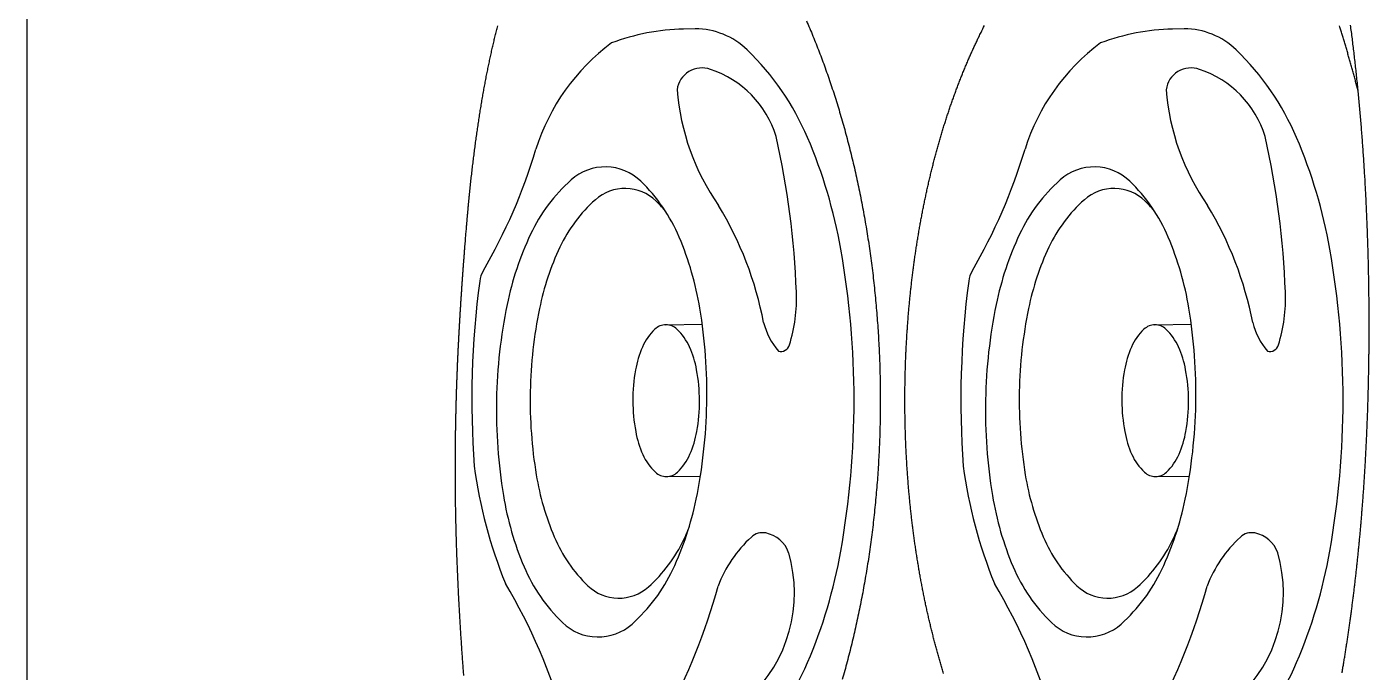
# Model space of a CAD drawing. Extents: x 649 to 723, y 631 to 778.
# Drawn here: x 707.83 to 716.15, y 682.51 to 686.51 of the extents above; entities that cross this region are included whole.
import ezdxf

# ---------------------------------------------------------------- set-up
doc = ezdxf.new("R2010")
doc.units = 0
doc.header["$MEASUREMENT"] = 0
doc.layers.add('1', color=4, linetype='Continuous')
doc.layers.add('204', color=7, linetype='Continuous')

# ---------------------------------------------------------------- blocks, each defined once
blk = doc.blocks.new('STANDARD')
at = {"layer": '1', "color": 2}
for p, q in [((0.9838, 2.3), (1.2802, 2.2819)), ((1.1624, 0.474), (0.9524, 0.4719)), ((1.1661, -0.4662), (0.9409, -0.4712)), ((0.9838, -2.3), (1.0564, -2.2984))]:
    blk.add_line(p, q, dxfattribs=at)
blk.add_lwpolyline([(0.9838, 2.3, 0.194738), (0.6622, 2.1698, 0.099647), (0.2882, 1.6263, 0.057272), (0.0823, 0.9358, 0.043868), (0, 0, 0.043868), (0.0823, -0.9358, 0.057272), (0.2882, -1.6263, 0.099647), (0.6622, -2.1698, 0.194738), (0.9838, -2.3, 0.194738)], format="xyb", dxfattribs=at)
for points in [[(1.5358, -1.4446, 0.188918), (1.7526, -1.3645, 0.101146), (2.0048, -1.0271, 0.059435), (2.1497, -0.5916, 0.045845), (2.2156, -0.0012, 0.045845), (2.1728, 0.5914, 0.059435), (2.0448, 1.0322, 0.101146), (1.806, 1.3791, 0.188918), (1.5924, 1.4676, 0.188918), (1.3756, 1.3875, 0.101146), (1.1234, 1.0501, 0.059435), (0.9784, 0.6147, 0.045845), (0.9126, 0.0242, 0.045845), (0.9554, -0.5684, 0.059435), (1.0834, -1.0092, 0.101146), (1.3222, -1.3561, 0.188918)], [(1.1661, -0.4662, 0.191184), (1.234, -0.439, 0.100578), (1.3118, -0.328, 0.058587), (1.3545, -0.1865, 0.045064), (1.371, 0.0047, 0.045064), (1.353, 0.1957, 0.058587), (1.3091, 0.3369, 0.100578), (1.2305, 0.4473, 0.191184), (1.1624, 0.474, 0.191184), (1.0945, 0.4467, 0.100578), (1.0168, 0.3357, 0.058587), (0.9741, 0.1942, 0.045064), (0.9576, 0.0031, 0.045064), (0.9756, -0.188, 0.058587), (1.0195, -0.3291, 0.100578), (1.098, -0.4395, 0.191184)]]:
    blk.add_lwpolyline(points, format="xyb", close=True, dxfattribs=at)
at = {"layer": '1', "color": 3}
for points in [[(1.414, -1.311, 0.188918), (1.603, -1.2411, 0.101146), (1.8228, -0.9471, 0.059435), (1.9491, -0.5676, 0.045845), (2.0065, -0.0529, 0.045845), (1.9692, 0.4635, 0.059435), (1.8577, 0.8477, 0.101146), (1.6495, 1.1501, 0.188918), (1.4634, 1.2272, 0.188918), (1.2744, 1.1574, 0.101146), (1.0546, 0.8633, 0.010554), (1.0256, 0.7982, 0.045845)], [(1.1723, -1.1755, 0.021992), (1.2279, -1.2338, 0.188918), (1.414, -1.311, 0.188918)]]:
    blk.add_lwpolyline(points, format="xyb", dxfattribs=at)
at = {"layer": '1', "color": 2}
for centre, radius, start, end in [((1.2541, 1.6133), 0.6691, 40.77565, 87.75995), ((1.6337, 1.9407), 0.1679, 15.68498, 40.77565), ((5.1745, 2.9349), 3.5099, 195.68498, 210.81775), ((-0.6516, -0.0012), 3.0334, 7.77612, 22.03331), ((-3.2837, 0.004), 5.6521, 352.47286, 4.11212), ((2.1532, -0.7145), 0.1679, 329.90404, 352.47286), ((5.3779, -2.5834), 3.5592, 149.90404, 163.18483), ((0.7289, -1.1667), 1.3009, 306.49977, 342.69061), ((1.0257, -0.9378), 1.361, 271.29259, 290.51727)]:
    blk.add_arc(centre, radius, start, end, dxfattribs=at)
at = {"layer": '1', "color": 3}
for centre, radius, start, end in [((1.7243, 1.0252), 1.349, 122.16897, 142.43552), ((1.1834, 1.8467), 0.3663, 80.8518, 118.96247), ((0.568, 2.4306), 0.7597, 322.26635, 339.39398), ((1.2353, 2.1649), 0.0439, 357.83411, 81.7245), ((4.5622, 0.1322), 3.857, 151.61636, 164.66232), ((1.2583, 1.1951), 0.8888, 132.7569, 196.30256), ((0.0948, 1.4386), 0.8007, 312.57537, 339.05229), ((0.5826, 1.0083), 0.1881, 199.47515, 259.1487), ((0.5666, 0.925), 0.1033, 259.1487, 312.57537), ((0.4531, -0.3553), 0.0541, 73.58712, 165.66265), ((0.1602, -0.5755), 0.411, 13.29258, 41.4318), ((1.2874, -0.6249), 0.9307, 162.29877, 182.61808), ((2.7308, -0.0601), 2.211, 190.97373, 211.20979), ((5.4173, -0.4995), 5.0624, 181.90158, 192.94063), ((-0.3427, -2.0335), 1.4433, 4.40009, 34.99068), ((1.0851, -1.4508), 0.6287, 196.86234, 251.90472), ((0.9429, -1.9029), 0.1548, 249.9578, 352.6608)]:
    blk.add_arc(centre, radius, start, end, dxfattribs=at)
blk = doc.blocks.new('2010PRODIGY')
at = {"layer": '1'}
blk.add_line((58.8178, 48.2417), (58.8178, 24.9762), dxfattribs=at)
at = {"layer": '204', "color": 3, "linetype": 'Continuous'}
for points in [[(63.6484, 39.0825, -0.002973), (63.6687, 39.0354, -0.002924), (63.6886, 38.9877, -0.00287), (63.7081, 38.9394, -0.002812), (63.7272, 38.8904, -0.002765), (63.746, 38.8408, -0.002737), (63.7644, 38.7905, -0.002704), (63.7823, 38.7396, -0.002674), (63.7999, 38.6882, -0.002643), (63.8171, 38.6361, -0.002618), (63.8338, 38.5835, -0.002592), (63.8501, 38.5303, -0.002571), (63.866, 38.4765, -0.002548), (63.8814, 38.4222, -0.002531), (63.8964, 38.3674, -0.002511), (63.9109, 38.312, -0.002497), (63.925, 38.2562, -0.002481), (63.9386, 38.1998, -0.00247), (63.9517, 38.143, -0.002456), (63.9644, 38.0857, -0.002448), (63.9765, 38.0279, -0.002437), (63.9882, 37.9697, -0.002431), (63.9993, 37.911, -0.002423), (64.0099, 37.8519, -0.002419), (64.02, 37.7924, -0.002414), (64.0296, 37.7325, -0.002413), (64.0386, 37.6723, -0.002409), (64.0472, 37.6116, -0.00241), (64.0551, 37.5506, -0.002399), (64.0625, 37.4893, -0.002383), (64.0693, 37.4277, -0.002373), (64.0755, 37.366, -0.002365), (64.0812, 37.304, -0.002357), (64.0863, 37.2418, -0.002353), (64.0908, 37.1795, -0.00235), (64.0948, 37.117, -0.00235), (64.0981, 37.0544, -0.002351), (64.1009, 36.9917, -0.002354), (64.103, 36.9289, -0.002359), (64.1046, 36.866, -0.002369), (64.1056, 36.8031, -0.002372), (64.106, 36.7402, -0.002371), (64.1057, 36.6773, -0.002367), (64.1049, 36.6143, -0.002357), (64.1035, 36.5515, -0.002351), (64.1015, 36.4887, -0.002349), (64.0989, 36.4259, -0.002348), (64.0957, 36.3633, -0.002348), (64.0919, 36.3008, -0.002351), (64.0876, 36.2385, -0.002356), (64.0826, 36.1763, -0.002362), (64.0771, 36.1143, -0.00237), (64.071, 36.0525, -0.002381), (64.0644, 35.9909, -0.002394), (64.0571, 35.9296, -0.002399), (64.0493, 35.8686, -0.002394), (64.041, 35.8079, -0.002396), (64.0321, 35.7476, -0.002395), (64.0226, 35.6877, -0.002398), (64.0127, 35.6282, -0.002399), (64.0022, 35.569, -0.002406), (63.9912, 35.5103, -0.002409), (63.9797, 35.452, -0.002418), (63.9677, 35.3941, -0.002425), (63.9552, 35.3366, -0.002436), (63.9422, 35.2797, -0.002446), (63.9287, 35.2231, -0.00246), (63.9148, 35.1671, -0.002473), (63.9004, 35.1116, -0.00249), (63.8855, 35.0566, -0.002506), (63.8702, 35.0021, -0.002527)], [(67.1349, 37.1963), (67.1348, 37.2451, 0.000746), (67.1346, 37.2939, 0.000747), (67.1342, 37.3426, 0.000747), (67.1337, 37.3913, 0.000749), (67.133, 37.4399, 0.00075), (67.1322, 37.4886, 0.000752), (67.1313, 37.5371, 0.000754), (67.1302, 37.5856, 0.000756), (67.1289, 37.6341, 0.000759), (67.1275, 37.6825, 0.000762), (67.126, 37.7308, 0.000765), (67.1243, 37.779, 0.000768), (67.1225, 37.8272, 0.000771), (67.1205, 37.8752, 0.000775), (67.1184, 37.9232, 0.000776), (67.1161, 37.971, 0.000776), (67.1137, 38.0187, 0.000781), (67.1111, 38.0661, 0.000788), (67.1085, 38.1134, 0.000795), (67.1056, 38.1605, 0.000801), (67.1027, 38.2074, 0.000809), (67.0995, 38.2541, 0.000816), (67.0963, 38.3006, 0.000824), (67.0929, 38.3469, 0.000832), (67.0894, 38.393, 0.000841), (67.0857, 38.4389, 0.00085), (67.0819, 38.4846, 0.000859), (67.0779, 38.53, 0.000868), (67.0738, 38.5752, 0.000878), (67.0696, 38.6202, 0.000888), (67.0652, 38.665, 0.000899), (67.0607, 38.7095, 0.00091), (67.056, 38.7537, 0.000922), (67.0512, 38.7977, 0.000934), (67.0463, 38.8415, 0.000946), (67.0412, 38.885, 0.000959), (67.036, 38.9282, 0.000972), (67.0307, 38.9712, 0.000986), (67.0252, 39.0139, 0.001), (67.0195, 39.0563, 0.001015)], [(67.0669, 38.6477), (67.063, 38.6624, 0.000347), (67.0591, 38.6771, 0.00035), (67.0552, 38.6916, 0.000352), (67.0513, 38.7062, 0.000354), (67.0474, 38.7207, 0.000356), (67.0435, 38.7351, 0.000359), (67.0395, 38.7495, 0.000361), (67.0356, 38.7638, 0.000364), (67.0316, 38.7781, 0.000366), (67.0277, 38.7923, 0.000369), (67.0237, 38.8065, 0.000371), (67.0197, 38.8206, 0.000374), (67.0158, 38.8346, 0.000377), (67.0118, 38.8486, 0.000379), (67.0078, 38.8626, 0.000382), (67.0038, 38.8765, 0.000385), (66.9998, 38.8903, 0.000388), (66.9957, 38.9041, 0.000391), (66.9917, 38.9178, 0.000396), (66.9877, 38.9314, 0.000403), (66.9837, 38.945, 0.000411), (66.9796, 38.9585, 0.000419), (66.9756, 38.9719, 0.000426), (66.9716, 38.9852, 0.000434), (66.9675, 38.9985, 0.000442), (66.9635, 39.0117, 0.000451), (66.9595, 39.0248, 0.000459), (66.9554, 39.0378, 0.000467), (66.9514, 39.0508, 0.000476)], [(61.5396, 37.7746), (61.5414, 37.7966, -0.000423), (61.5432, 37.8184, -0.000426), (61.5451, 37.8401, -0.000431), (61.547, 37.8617, -0.000436), (61.5489, 37.8832, -0.000441), (61.5508, 37.9046, -0.000446), (61.5528, 37.9259, -0.000451), (61.5548, 37.9471, -0.000456), (61.5568, 37.9682, -0.000461), (61.5589, 37.9892, -0.000466), (61.561, 38.0101, -0.000471), (61.5631, 38.0309, -0.000476), (61.5653, 38.0515, -0.000482), (61.5675, 38.0721, -0.000487), (61.5697, 38.0925, -0.000492), (61.5719, 38.1129, -0.000498), (61.5742, 38.1332, -0.000503), (61.5765, 38.1533, -0.000509), (61.5788, 38.1734, -0.000514), (61.5812, 38.1933, -0.00052), (61.5836, 38.2131, -0.000526), (61.586, 38.2329, -0.000531), (61.5885, 38.2525, -0.000537), (61.5909, 38.2721, -0.000543), (61.5935, 38.2915, -0.000549), (61.596, 38.3108, -0.000555), (61.5986, 38.3301, -0.000561), (61.6012, 38.3492, -0.000567), (61.6038, 38.3682, -0.000573), (61.6065, 38.3872, -0.00058), (61.6092, 38.406, -0.000586), (61.6119, 38.4247, -0.000592), (61.6147, 38.4434, -0.000599), (61.6175, 38.4619, -0.000605), (61.6203, 38.4804, -0.000612), (61.6232, 38.4987, -0.000618), (61.6261, 38.517, -0.000625), (61.629, 38.5351, -0.000632), (61.6319, 38.5532, -0.000638), (61.6349, 38.5711, -0.000645), (61.6379, 38.589, -0.000652), (61.641, 38.6067, -0.000659), (61.644, 38.6244, -0.000666), (61.6472, 38.642, -0.000673), (61.6503, 38.6595, -0.00068), (61.6535, 38.6769, -0.000687), (61.6567, 38.6941, -0.000695), (61.6599, 38.7113, -0.000702), (61.6632, 38.7284, -0.000709), (61.6665, 38.7454, -0.000717), (61.6698, 38.7624, -0.000724), (61.6732, 38.7792, -0.000732), (61.6766, 38.7959, -0.00074), (61.6801, 38.8125, -0.000747), (61.6835, 38.8291, -0.000755), (61.687, 38.8455, -0.000763), (61.6906, 38.8619, -0.000771), (61.6941, 38.8782, -0.000778), (61.6977, 38.8943, -0.000787), (61.7014, 38.9104, -0.000795), (61.705, 38.9264, -0.000803), (61.7087, 38.9423, -0.00081), (61.7125, 38.9581, -0.000819), (61.7163, 38.9739, -0.000829), (61.7201, 38.9895, -0.000835), (61.7239, 39.005, -0.000839), (61.7278, 39.0205, -0.000854), (61.7317, 39.0359, -0.00088), (61.7356, 39.0512, -0.000864)], [(64.4981, 35.04, -0.001646), (64.4893, 35.0687, -0.00163), (64.4807, 35.0975, -0.001616), (64.4723, 35.1264, -0.001602), (64.464, 35.1555, -0.001588), (64.4559, 35.1847, -0.001575), (64.448, 35.2141, -0.001562), (64.4402, 35.2435, -0.00155), (64.4326, 35.2731, -0.001537), (64.4251, 35.3028, -0.001525), (64.4178, 35.3327, -0.001513), (64.4107, 35.3627, -0.001502), (64.4037, 35.3928, -0.00149), (64.3969, 35.423, -0.001479), (64.3902, 35.4533, -0.001468), (64.3838, 35.4837, -0.001458), (64.3774, 35.5143, -0.001447), (64.3713, 35.5449, -0.001437), (64.3653, 35.5757, -0.001428), (64.3594, 35.6066, -0.001418), (64.3538, 35.6376, -0.001409), (64.3482, 35.6687, -0.0014), (64.3429, 35.6998, -0.001391), (64.3377, 35.7311, -0.001382), (64.3327, 35.7625, -0.001374), (64.3278, 35.794, -0.001366), (64.3231, 35.8255, -0.001357), (64.3186, 35.8572, -0.00135), (64.3142, 35.8889, -0.001343), (64.31, 35.9208, -0.001337), (64.3059, 35.9527, -0.001332), (64.3021, 35.9846, -0.001327), (64.2984, 36.0167, -0.001321), (64.2948, 36.0487, -0.001315), (64.2914, 36.0809, -0.00131), (64.2882, 36.1131, -0.001305), (64.2851, 36.1454, -0.0013), (64.2822, 36.1777, -0.001295), (64.2795, 36.21, -0.001291), (64.277, 36.2425, -0.001287), (64.2746, 36.2749, -0.001283), (64.2723, 36.3074, -0.001279), (64.2703, 36.34, -0.001275), (64.2684, 36.3726, -0.001272), (64.2666, 36.4052, -0.00127), (64.2651, 36.4378, -0.001267), (64.2636, 36.4705, -0.001265), (64.2624, 36.5032, -0.001263), (64.2613, 36.5359, -0.001262), (64.2604, 36.5686, -0.00126), (64.2597, 36.6013, -0.001259), (64.2591, 36.6341, -0.001258), (64.2587, 36.6668, -0.001257), (64.2584, 36.6996, -0.001256), (64.2584, 36.7324, -0.001256), (64.2585, 36.7651, -0.001255), (64.2587, 36.7979, -0.001253), (64.2591, 36.8307, -0.001253), (64.2597, 36.8634, -0.001254), (64.2604, 36.8961, -0.001256), (64.2614, 36.9289, -0.001258), (64.2624, 36.9615, -0.00126), (64.2637, 36.9942, -0.001262), (64.2651, 37.0268, -0.001264), (64.2666, 37.0594, -0.001267), (64.2684, 37.092, -0.00127), (64.2703, 37.1245, -0.001273), (64.2723, 37.157, -0.001276), (64.2746, 37.1894, -0.00128), (64.277, 37.2218, -0.001283), (64.2795, 37.2542, -0.001287), (64.2822, 37.2865, -0.001291), (64.2851, 37.3188, -0.001295), (64.2882, 37.351, -0.0013), (64.2914, 37.3831, -0.001304), (64.2948, 37.4153, -0.001309), (64.2983, 37.4473, -0.001314), (64.302, 37.4793, -0.00132), (64.3059, 37.5112, -0.001325), (64.31, 37.5431, -0.001331), (64.3142, 37.5749, -0.001337), (64.3185, 37.6066, -0.001343), (64.3231, 37.6383, -0.001349), (64.3278, 37.6699, -0.001356), (64.3327, 37.7014, -0.001365), (64.3377, 37.7328, -0.001374), (64.3429, 37.7641, -0.001382), (64.3482, 37.7953, -0.001391), (64.3537, 37.8264, -0.0014), (64.3594, 37.8574, -0.001409), (64.3653, 37.8883, -0.001418), (64.3713, 37.9191, -0.001428), (64.3774, 37.9498, -0.001438), (64.3838, 37.9804, -0.001448), (64.3903, 38.0108, -0.001458), (64.3969, 38.0412, -0.001469), (64.4037, 38.0714, -0.001479), (64.4107, 38.1015, -0.00149), (64.4178, 38.1315, -0.001502), (64.4251, 38.1613, -0.001513), (64.4326, 38.1911, -0.001525), (64.4402, 38.2207, -0.001537), (64.448, 38.2502, -0.00155), (64.456, 38.2795, -0.001563), (64.4641, 38.3087, -0.001576), (64.4724, 38.3378, -0.001589), (64.4808, 38.3667, -0.001603), (64.4894, 38.3955, -0.001616), (64.4982, 38.4242, -0.001631), (64.5071, 38.4527, -0.001647), (64.5161, 38.481, -0.001661), (64.5254, 38.5092, -0.001676), (64.5347, 38.5372, -0.001692), (64.5443, 38.565, -0.001708), (64.554, 38.5927, -0.001724), (64.5638, 38.6201, -0.00174), (64.5738, 38.6475, -0.001756), (64.584, 38.6746, -0.001774), (64.5943, 38.7016, -0.001794), (64.6048, 38.7284, -0.001807), (64.6154, 38.755, -0.001814), (64.6262, 38.7814, -0.001848), (64.6371, 38.8077, -0.001905), (64.6482, 38.8338, -0.001869), (64.6595, 38.8596, -0.001761), (64.6707, 38.8851, -0.001964), (64.6824, 38.9108, -0.002372), (64.6945, 38.9369, -0.001817), (64.706, 38.9613, -0.000618), (64.7164, 38.9832, -0.002602), (64.7302, 39.0109, -0.00457), (64.7518, 39.0531, -0.002266)], [(61.473, 36.31), (61.473, 36.3358, -0.00044), (61.473, 36.3616, -0.000441), (61.4732, 36.3874, -0.00044), (61.4733, 36.4132, -0.000437), (61.4735, 36.439, -0.000435), (61.4738, 36.4648, -0.000433), (61.4741, 36.4906, -0.000431), (61.4744, 36.5163, -0.000429), (61.4748, 36.5421, -0.000428), (61.4752, 36.5679, -0.000426), (61.4757, 36.5936, -0.000424), (61.4762, 36.6193, -0.000422), (61.4768, 36.645, -0.000421), (61.4774, 36.6707, -0.000419), (61.478, 36.6964, -0.000417), (61.4787, 36.7221, -0.000416), (61.4794, 36.7477, -0.000414), (61.4802, 36.7734, -0.000411), (61.481, 36.799, -0.000411), (61.4819, 36.8246, -0.000415), (61.4828, 36.8501, -0.000415), (61.4837, 36.8756, -0.000411), (61.4847, 36.901, -0.000406), (61.4857, 36.9263, -0.000399), (61.4867, 36.9515, -0.000393), (61.4878, 36.9767, -0.000387), (61.4889, 37.0017, -0.000381), (61.4901, 37.0267, -0.000374), (61.4913, 37.0516, -0.000369), (61.4925, 37.0764, -0.000362), (61.4938, 37.1011, -0.000356), (61.495, 37.1257, -0.000349), (61.4964, 37.1502, -0.000344), (61.4977, 37.1747, -0.000337), (61.4991, 37.199, -0.000331), (61.5005, 37.2233, -0.000324), (61.5019, 37.2474, -0.000318), (61.5033, 37.2715, -0.000311), (61.5048, 37.2954, -0.000305), (61.5063, 37.3193, -0.000298), (61.5078, 37.3431, -0.000292), (61.5093, 37.3667, -0.000285), (61.5109, 37.3903, -0.000279), (61.5125, 37.4138, -0.000272), (61.5141, 37.4371, -0.000265), (61.5157, 37.4604, -0.000257), (61.5173, 37.4836, -0.000252), (61.5189, 37.5066, -0.000249), (61.5206, 37.5296, -0.000237), (61.5223, 37.5524, -0.000217), (61.524, 37.5749, -0.000228), (61.5257, 37.5977, -0.000256), (61.5274, 37.6209, -0.000196), (61.5291, 37.6426, -0.000083), (61.5306, 37.6622, -0.000249), (61.5326, 37.6871, -0.000396), (61.5356, 37.7251, -0.000194), (61.5396, 37.7746, -0.000106)], [(66.9669, 35.0424, 0.000723), (66.9716, 35.0703, 0.00072), (66.9763, 35.0982, 0.000717), (66.9809, 35.1263, 0.000714), (66.9855, 35.1545, 0.000712), (66.99, 35.1829, 0.000709), (66.9944, 35.2114, 0.000707), (66.9988, 35.24, 0.000704), (67.0031, 35.2688, 0.000702), (67.0074, 35.2977, 0.000699), (67.0116, 35.3267, 0.000696), (67.0157, 35.3559, 0.000693), (67.0198, 35.3852, 0.000691), (67.0238, 35.4147, 0.000688), (67.0277, 35.4443, 0.000686), (67.0316, 35.474, 0.000683), (67.0354, 35.5039, 0.000681), (67.0392, 35.534, 0.000678), (67.0429, 35.5641, 0.000675), (67.0465, 35.5944, 0.000672), (67.05, 35.6249, 0.00067), (67.0535, 35.6555, 0.000667), (67.0569, 35.6862, 0.000665), (67.0603, 35.7171, 0.000662), (67.0635, 35.7481, 0.00066), (67.0668, 35.7793, 0.000657), (67.0699, 35.8106, 0.000655), (67.073, 35.842, 0.000652), (67.076, 35.8736, 0.00065), (67.0789, 35.9053, 0.000647), (67.0818, 35.9372, 0.000645), (67.0846, 35.9692, 0.000642), (67.0873, 36.0014, 0.00064), (67.0899, 36.0337, 0.000635), (67.0925, 36.0661, 0.000629), (67.095, 36.0985, 0.000626), (67.0974, 36.131, 0.000622), (67.0998, 36.1636, 0.000618), (67.102, 36.1962, 0.000615), (67.1042, 36.2288, 0.000612), (67.1063, 36.2615, 0.000608), (67.1083, 36.2942, 0.000605), (67.1103, 36.327, 0.000601), (67.1122, 36.3599, 0.000598), (67.114, 36.3927, 0.000595), (67.1157, 36.4257, 0.000591), (67.1173, 36.4587, 0.000588), (67.1189, 36.4917, 0.000585), (67.1204, 36.5248, 0.000582), (67.1218, 36.5579, 0.000578), (67.1232, 36.5911, 0.000575), (67.1245, 36.6243, 0.000572), (67.1257, 36.6576, 0.000569), (67.1268, 36.6909, 0.000565), (67.1278, 36.7243, 0.000558), (67.1288, 36.7577, 0.00056), (67.1297, 36.7912, 0.000568), (67.1305, 36.8247, 0.000549), (67.1313, 36.8582, 0.00051), (67.132, 36.8916, 0.000559), (67.1326, 36.9255, 0.000661), (67.1331, 36.9602, 0.0005), (67.1336, 36.9929, 0.000174), (67.134, 37.0225, 0.000698), (67.1343, 37.0605, 0.001188), (67.1346, 37.1193, 0.000578), (67.1349, 37.1963, 0.000306)], [(61.5252, 35.0276, -0.000295), (61.5228, 35.0594, -0.000312), (61.5205, 35.0916, -0.000333), (61.5181, 35.1241, -0.000349), (61.5158, 35.1571, -0.000368), (61.5135, 35.1904, -0.000383), (61.5112, 35.2241, -0.000401), (61.509, 35.2582, -0.000415), (61.5067, 35.2926, -0.000432), (61.5046, 35.3275, -0.000446), (61.5024, 35.3627, -0.000462), (61.5003, 35.3982, -0.000475), (61.4983, 35.4341, -0.00049), (61.4963, 35.4704, -0.000503), (61.4944, 35.507, -0.000518), (61.4925, 35.544, -0.00053), (61.4907, 35.5814, -0.000544), (61.4889, 35.619, -0.000556), (61.4873, 35.6571, -0.000571), (61.4857, 35.6955, -0.00058), (61.4841, 35.7342, -0.000589), (61.4827, 35.7732, -0.000606), (61.4813, 35.8126, -0.000635), (61.4801, 35.8524, -0.000623), (61.4789, 35.8923, -0.000587), (61.4778, 35.9323, -0.000669), (61.4768, 35.9733, -0.000828), (61.4759, 36.0157, -0.000619), (61.4752, 36.0557, -0.000175), (61.4745, 36.0919, -0.000926), (61.474, 36.1392, -0.00164), (61.4734, 36.2129, -0.000788), (61.473, 36.31, -0.000408)]]:
    blk.add_lwpolyline(points, format="xyb", dxfattribs=at)
at = {"layer": '1', "rotation": 180}
for p in [(63.9434, 36.7331), (66.9735, 36.7331)]:
    blk.add_blockref('Standard', p, dxfattribs=at)

msp = doc.modelspace()

# ---------------------------------------------------------------- block references
at = {"layer": '1'}
msp.add_blockref('2010PRODIGY', (649.0128, 647.4604), dxfattribs=at)

doc.saveas('drawing.dxf')
